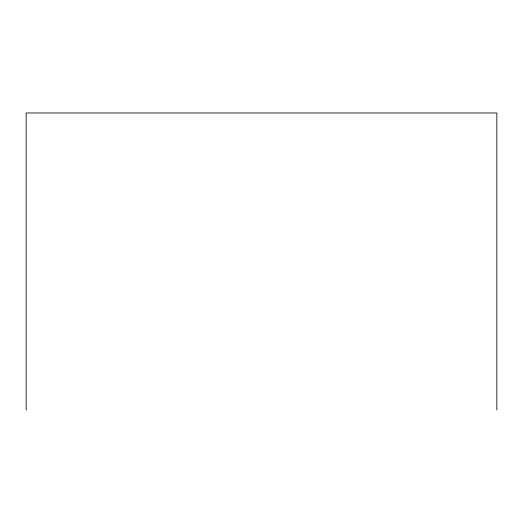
<?xml version="1.0" encoding="UTF-8"?>
<svg xmlns="http://www.w3.org/2000/svg" width="523" height="523" viewBox="0 0 523 523"><rect width="100%" height="100%" fill="white"/><g stroke="black" fill="none" stroke-linecap="round" stroke-linejoin="round"><path stroke-width="0.78" d="M496.85 410.025L496.85 112.975L26.15 112.975L26.15 410.025"/></g></svg>
